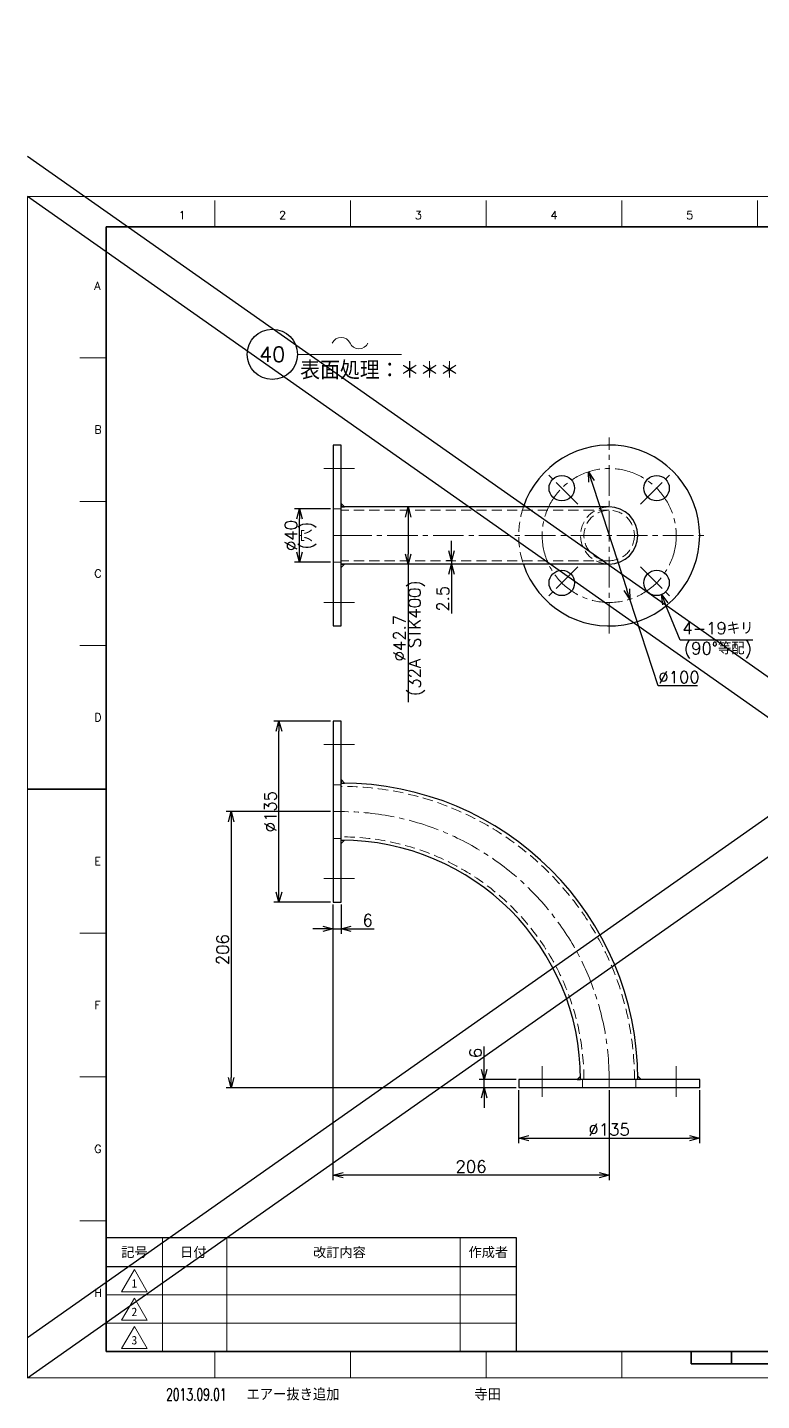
# Model space of a CAD drawing. Header units: millimetres. Extents: x 0 to 3064, y -17 to 1139.
# Drawn here: x 0 to 548, y -17 to 1008 of the extents above; entities that cross this region are included whole.
import ezdxf
from ezdxf import colors
from ezdxf.entities.mleader import LeaderData, LeaderLine
from ezdxf.enums import TextEntityAlignment as Align
from ezdxf.math import Vec2, Vec3

# ---------------------------------------------------------------- set-up
doc = ezdxf.new("R2010")
doc.units = ezdxf.units.MM
doc.header["$LTSCALE"] = 1.2
doc.header["$PDMODE"] = 99
doc.header["$PDSIZE"] = 1
doc.linetypes.add('CENTER2', pattern=[28.575, 19.05, -3.175, 3.175, -3.175])
doc.linetypes.add('HIDDEN', pattern=[9.525, 6.35, -3.175])
for name, color, linetype, lineweight in [('04_HIDDEN', 2, 'HIDDEN', 13), ('05_CENTER', 4, 'CENTER2', 13), ('07_TEXT', 3, 'Continuous', 13), ('08_DIM', 3, 'Continuous', 13), ('90_FRAME', 5, 'Continuous', 35)]:
    doc.layers.add(name, color=color, linetype=linetype, lineweight=lineweight)
doc.layers.add('91_BLANK', color=5, linetype='Continuous', lineweight=0, plot=False)
doc.styles.add('KSS_TXT', font='txt.shx', dxfattribs={"bigfont": 'extfont2.shx'})
doc.styles.add('MS_G', font='MS Gothic.ttf')
doc.styles.get("Standard").update_dxf_attribs({"font": 'txt.shx', "bigfont": 'extfont2.shx'})
doc.styles.add('表題用', font='MS PGothic.ttf')
doc.dimstyles.new('KSS_DIM', dxfattribs={"dimscale": 3, "dimtxt": 3, "dimasz": 2.5, "dimexe": 1.25, "dimexo": 0.625, "dimtad": 1, "dimdsep": 46, "dimtxsty": 'KSS_TXT', "dimblk": 'OPEN30', "dimcen": 0, "dimazin": 2, "dimtfac": 0.75, "dimtmove": 0, "dimatfit": 3, "dimldrblk": 'OPEN30', "dimfxl": 1.25, "dimtolj": 1, "dimarcsym": 0})
doc.dimstyles.new('KSS_DIM$3', dxfattribs={"dimscale": 3, "dimtxt": 3, "dimasz": 2.5, "dimexe": 1.25, "dimexo": 0.625, "dimtad": 1, "dimtih": 1, "dimtoh": 1, "dimdsep": 46, "dimtxsty": 'KSS_TXT', "dimblk": 'OPEN30', "dimcen": 0, "dimazin": 2, "dimtfac": 0.75, "dimtofl": 0, "dimtmove": 0, "dimatfit": 3, "dimldrblk": 'OPEN30', "dimfxl": 1.25, "dimtolj": 1, "dimarcsym": 0})

# ---------------------------------------------------------------- blocks, each defined once
blk = doc.blocks.new('AM_BALLOON1')
at = {"transparency": 16777216}
blk.add_circle((0, 0), 5, dxfattribs=at)
blk.add_attdef('B_NUMBER', text='', height=3, dxfattribs=at).set_placement((0, 0), align=Align.MIDDLE_CENTER)
blk = doc.blocks.new('_OPEN')
at = {"color": 0, "linetype": 'ByBlock'}
for p, q in [((-1, 0.17), (0, 0)), ((0, 0), (-1, -0.17)), ((0, 0), (-1, 0))]:
    blk.add_line(p, q, dxfattribs=at)
blk = doc.blocks.new('p1ba05')
for centre, start, end in [((-2.95, 0.29), 24.2276, 155.5758), ((0, 1.62), 204.2276, 335.5758)]:
    blk.add_arc(centre, 1.62, start, end)
blk = doc.blocks.new('_Open30')
at = {"color": 0, "linetype": 'ByBlock', "lineweight": -2}
for p, q in [((-1, 0.27), (0, 0)), ((0, 0), (-1, -0.27)), ((0, 0), (-1, 0))]:
    blk.add_line(p, q, dxfattribs=at)
blk = doc.blocks.new('*D142')
at = {"layer": '08_DIM', "color": 0, "lineweight": -2, "transparency": 16777216}
for p, q in [((226.1, 490), (183.9, 490)), ((187.6, 362.5), (187.6, 482.5)), ((226.1, 355), (183.9, 355))]:
    blk.add_line(p, q, dxfattribs=at)
at = {"layer": 'Defpoints', "color": 0, "transparency": 16777216}
for p in [(187.6, 490), (227.9, 490), (227.9, 355)]:
    blk.add_point(p, dxfattribs=at)
at = {"layer": '08_DIM', "color": 0, "lineweight": -2, "transparency": 16777216, "xscale": 7.5, "yscale": 7.5, "zscale": 7.5}
for p, rotation in [((187.6, 490), 90), ((187.6, 355), 270)]:
    blk.add_blockref('_Open30', p, dxfattribs=dict(at, rotation=rotation))
at = {"layer": '08_DIM', "color": 0, "transparency": 16777216, "insert": (181.2, 422.5), "char_height": 9, "attachment_point": 5, "rotation": 90, "style": 'KSS_TXT'}
blk.add_mtext('\\A1;\\A1;%%c135', dxfattribs=at)
blk = doc.blocks.new('*D143')
at = {"layer": '08_DIM', "color": 0, "lineweight": -2, "transparency": 16777216}
for p, q in [((227.9, 353.2), (227.9, 331.3)), ((233.9, 353.2), (233.9, 331.3)), ((220.4, 335.1), (212.9, 335.1)), ((227.9, 335.1), (233.9, 335.1)), ((241.4, 335.1), (258.7, 335.1))]:
    blk.add_line(p, q, dxfattribs=at)
at = {"layer": 'Defpoints', "color": 0, "transparency": 16777216}
for p in [(227.9, 355), (233.9, 355), (233.9, 335.1)]:
    blk.add_point(p, dxfattribs=at)
at = {"layer": '08_DIM', "color": 0, "lineweight": -2, "transparency": 16777216, "xscale": 7.5, "yscale": 7.5, "zscale": 7.5}
blk.add_blockref('_Open30', (227.9, 335.1), dxfattribs=at)
at = {"layer": '08_DIM', "color": 0, "lineweight": -2, "transparency": 16777216, "xscale": 7.5, "yscale": 7.5, "zscale": 7.5, "rotation": 180}
blk.add_blockref('_Open30', (233.9, 335.1), dxfattribs=at)
at = {"layer": '08_DIM', "color": 0, "transparency": 16777216, "insert": (253.8, 341.4), "char_height": 9, "attachment_point": 5, "style": 'KSS_TXT'}
blk.add_mtext('\\A1;6', dxfattribs=at)
blk = doc.blocks.new('*D144')
at = {"layer": '08_DIM', "color": 0, "lineweight": -2, "transparency": 16777216}
for p, q in [((227.9, 353.2), (227.9, 147.5)), ((433.9, 214.7), (433.9, 147.5)), ((426.4, 151.2), (235.4, 151.2))]:
    blk.add_line(p, q, dxfattribs=at)
at = {"layer": 'Defpoints', "color": 0, "transparency": 16777216}
for p in [(227.9, 355), (433.9, 216.5), (227.9, 151.2)]:
    blk.add_point(p, dxfattribs=at)
at = {"layer": '08_DIM', "color": 0, "lineweight": -2, "transparency": 16777216, "xscale": 7.5, "yscale": 7.5, "zscale": 7.5, "rotation": 180}
blk.add_blockref('_Open30', (227.9, 151.2), dxfattribs=at)
at = {"layer": '08_DIM', "color": 0, "lineweight": -2, "transparency": 16777216, "xscale": 7.5, "yscale": 7.5, "zscale": 7.5}
blk.add_blockref('_Open30', (433.9, 151.2), dxfattribs=at)
at = {"layer": '08_DIM', "color": 0, "transparency": 16777216, "insert": (330.9, 157.6), "char_height": 9, "attachment_point": 5, "style": 'KSS_TXT'}
blk.add_mtext('\\A1;206', dxfattribs=at)
blk = doc.blocks.new('*D145')
at = {"layer": '08_DIM', "color": 0, "lineweight": -2, "transparency": 16777216}
for p, q in [((226.1, 422.5), (148.2, 422.5)), ((151.9, 415), (151.9, 224)), ((364.6, 216.5), (148.2, 216.5))]:
    blk.add_line(p, q, dxfattribs=at)
at = {"layer": 'Defpoints', "color": 0, "transparency": 16777216}
for p in [(227.9, 422.5), (151.9, 216.5), (366.4, 216.5)]:
    blk.add_point(p, dxfattribs=at)
at = {"layer": '08_DIM', "color": 0, "lineweight": -2, "transparency": 16777216, "xscale": 7.5, "yscale": 7.5, "zscale": 7.5}
for p, rotation in [((151.9, 422.5), 90), ((151.9, 216.5), 270)]:
    blk.add_blockref('_Open30', p, dxfattribs=dict(at, rotation=rotation))
at = {"layer": '08_DIM', "color": 0, "transparency": 16777216, "insert": (145.6, 319.5), "char_height": 9, "attachment_point": 5, "rotation": 90, "style": 'KSS_TXT'}
blk.add_mtext('\\A1;206', dxfattribs=at)
blk = doc.blocks.new('*D146')
at = {"layer": '08_DIM', "color": 0, "lineweight": -2, "transparency": 16777216}
for p, q in [((366.4, 214.7), (366.4, 175.2)), ((501.4, 214.7), (501.4, 175.2)), ((373.9, 178.9), (493.9, 178.9))]:
    blk.add_line(p, q, dxfattribs=at)
at = {"layer": 'Defpoints', "color": 0, "transparency": 16777216}
for p in [(366.4, 216.5), (501.4, 216.5), (501.4, 178.9)]:
    blk.add_point(p, dxfattribs=at)
at = {"layer": '08_DIM', "color": 0, "lineweight": -2, "transparency": 16777216, "xscale": 7.5, "yscale": 7.5, "zscale": 7.5, "rotation": 180}
blk.add_blockref('_Open30', (366.4, 178.9), dxfattribs=at)
at = {"layer": '08_DIM', "color": 0, "lineweight": -2, "transparency": 16777216, "xscale": 7.5, "yscale": 7.5, "zscale": 7.5}
blk.add_blockref('_Open30', (501.4, 178.9), dxfattribs=at)
at = {"layer": '08_DIM', "color": 0, "transparency": 16777216, "insert": (433.9, 185.3), "char_height": 9, "attachment_point": 5, "style": 'KSS_TXT'}
blk.add_mtext('\\A1;\\A1;%%c135', dxfattribs=at)
blk = doc.blocks.new('*D147')
at = {"layer": '08_DIM', "color": 0, "lineweight": -2, "transparency": 16777216}
for p, q in [((340.7, 230), (340.7, 247.3)), ((364.6, 222.5), (336.9, 222.5)), ((364.6, 216.5), (336.9, 216.5)), ((340.7, 216.5), (340.7, 222.5)), ((340.7, 209), (340.7, 201.5))]:
    blk.add_line(p, q, dxfattribs=at)
at = {"layer": 'Defpoints', "color": 0, "transparency": 16777216}
for p in [(340.7, 222.5), (366.4, 222.5), (366.4, 216.5)]:
    blk.add_point(p, dxfattribs=at)
at = {"layer": '08_DIM', "color": 0, "lineweight": -2, "transparency": 16777216, "xscale": 7.5, "yscale": 7.5, "zscale": 7.5}
for p, rotation in [((340.7, 222.5), 270), ((340.7, 216.5), 90)]:
    blk.add_blockref('_Open30', p, dxfattribs=dict(at, rotation=rotation))
at = {"layer": '08_DIM', "color": 0, "transparency": 16777216, "insert": (334.3, 242.4), "char_height": 9, "attachment_point": 5, "rotation": 90, "style": 'KSS_TXT'}
blk.add_mtext('\\A1;6', dxfattribs=at)
blk = doc.blocks.new('*D148')
at = {"layer": '08_DIM', "color": 0, "lineweight": -2, "transparency": 16777216}
for p, q in [((226.1, 648.6), (199.2, 648.6)), ((202.9, 616.1), (202.9, 641.1)), ((226.1, 608.6), (199.2, 608.6))]:
    blk.add_line(p, q, dxfattribs=at)
at = {"layer": 'Defpoints', "color": 0, "transparency": 16777216}
for p in [(202.9, 648.6), (227.9, 648.6), (227.9, 608.6)]:
    blk.add_point(p, dxfattribs=at)
at = {"layer": '08_DIM', "color": 0, "lineweight": -2, "transparency": 16777216, "xscale": 7.5, "yscale": 7.5, "zscale": 7.5}
for p, rotation in [((202.9, 648.6), 90), ((202.9, 608.6), 270)]:
    blk.add_blockref('_Open30', p, dxfattribs=dict(at, rotation=rotation))
at = {"layer": '08_DIM', "color": 0, "transparency": 16777216, "char_height": 9, "attachment_point": 5, "rotation": 90, "style": 'KSS_TXT'}
for s, insert in [('\\A1;\\A1;%%c40', (196.6, 628.6)), ('\\A1;(穴)', (209.3, 628.6))]:
    blk.add_mtext(s, dxfattribs=dict(at, insert=insert))
blk = doc.blocks.new('*D149')
at = {"layer": '08_DIM', "color": 0, "lineweight": -2, "transparency": 16777216}
for p, q in [((284.6, 649.9), (280.2, 649.9)), ((283.9, 642.4), (283.9, 614.7)), ((284.8, 607.2), (280.2, 607.2)), ((283.9, 607.2), (283.9, 504.3))]:
    blk.add_line(p, q, dxfattribs=at)
at = {"layer": 'Defpoints', "color": 0, "transparency": 16777216}
for p in [(286.5, 649.9), (283.9, 607.2), (286.7, 607.2)]:
    blk.add_point(p, dxfattribs=at)
at = {"layer": '08_DIM', "color": 0, "lineweight": -2, "transparency": 16777216, "xscale": 7.5, "yscale": 7.5, "zscale": 7.5}
for p, rotation in [((283.9, 649.9), 90), ((283.9, 607.2), 270)]:
    blk.add_blockref('_Open30', p, dxfattribs=dict(at, rotation=rotation))
at = {"layer": '08_DIM', "color": 0, "transparency": 16777216, "char_height": 9, "attachment_point": 5, "rotation": 90, "style": 'KSS_TXT'}
for s, insert in [('\\A1;(32A STK400)', (290.3, 552)), ('\\A1;\\A1;%%c42.7', (277.5, 552))]:
    blk.add_mtext(s, dxfattribs=dict(at, insert=insert))
blk = doc.blocks.new('*D150')
at = {"layer": '08_DIM', "color": 0, "lineweight": -2, "transparency": 16777216}
for p, q in [((316.3, 617.2), (316.3, 624.7)), ((316.9, 609.7), (312.6, 609.7)), ((316.9, 607.2), (312.6, 607.2)), ((316.3, 609.7), (316.3, 607.2)), ((316.3, 599.7), (316.3, 570.5))]:
    blk.add_line(p, q, dxfattribs=at)
at = {"layer": 'Defpoints', "color": 0, "transparency": 16777216}
for p in [(316.3, 607.2), (318.8, 609.7), (318.8, 607.2)]:
    blk.add_point(p, dxfattribs=at)
at = {"layer": '08_DIM', "color": 0, "lineweight": -2, "transparency": 16777216, "xscale": 7.5, "yscale": 7.5, "zscale": 7.5}
for p, rotation in [((316.3, 609.7), 270), ((316.3, 607.2), 90)]:
    blk.add_blockref('_Open30', p, dxfattribs=dict(at, rotation=rotation))
at = {"layer": '08_DIM', "color": 0, "transparency": 16777216, "insert": (309.9, 581.4), "char_height": 9, "attachment_point": 5, "rotation": 90, "style": 'KSS_TXT'}
blk.add_mtext('\\A1;2.5', dxfattribs=at)
blk = doc.blocks.new('*D154')
at = {"layer": '08_DIM', "color": 0, "lineweight": -2, "transparency": 16777216}
for p, q in [((487, 550.4), (475.8, 577.5)), ((541.2, 550.4), (487, 550.4))]:
    blk.add_line(p, q, dxfattribs=at)
at = {"layer": 'Defpoints', "color": 0, "transparency": 16777216}
for p in [(465.7, 602), (472.9, 584.5)]:
    blk.add_point(p, dxfattribs=at)
at = {"layer": '08_DIM', "color": 0, "lineweight": -2, "transparency": 16777216, "xscale": 7.5, "yscale": 7.5, "zscale": 7.5, "rotation": 112.4339873228339}
blk.add_blockref('_Open30', (472.9, 584.5), dxfattribs=at)
at = {"layer": '08_DIM', "color": 0, "transparency": 16777216, "insert": (515, 550.4), "char_height": 9, "attachment_point": 5, "style": 'KSS_TXT'}
blk.add_mtext('\\A1;4-19キリ\\P(90°等配)', dxfattribs=at)
blk = doc.blocks.new('*D155')
at = {"layer": '08_DIM', "color": 0, "lineweight": -2, "transparency": 16777216}
for p, q in [((418.4, 676.1), (447.1, 588.2)), ((470.5, 516.5), (449.4, 581)), ((499.7, 516.5), (470.5, 516.5))]:
    blk.add_line(p, q, dxfattribs=at)
at = {"layer": 'Defpoints', "color": 0, "transparency": 16777216}
for p in [(418.4, 676.1), (449.4, 581)]:
    blk.add_point(p, dxfattribs=at)
at = {"layer": '08_DIM', "color": 0, "lineweight": -2, "transparency": 16777216, "xscale": 7.5, "yscale": 7.5, "zscale": 7.5}
for p, rotation in [((418.4, 676.1), 108.053845563665), ((449.4, 581), 288.053845563665)]:
    blk.add_blockref('_Open30', p, dxfattribs=dict(at, rotation=rotation))
at = {"layer": '08_DIM', "color": 0, "transparency": 16777216, "insert": (486, 522.9), "char_height": 9, "attachment_point": 5, "style": 'KSS_TXT'}
blk.add_mtext('\\A1;%%C100', dxfattribs=at)

msp = doc.modelspace()

# ---------------------------------------------------------------- linework, layer by layer
for p, q in [((1252.488, 30), (0, 911.55)), ((0, 30), (1252.488, 911.55)), ((1252.488, 0), (0, 881.55)), ((0, 0), (1252.488, 881.55))]:
    msp.add_line(p, q)
at = {"color": 0}
for p, q in [((433.942, 649.938), (233.942, 649.938)), ((433.942, 607.238), (233.942, 607.238))]:
    msp.add_line(p, q, dxfattribs=at)
for points in [[(233.942, 696.088), (227.942, 696.088), (227.942, 561.088), (233.942, 561.088)], [(233.942, 490.041), (227.942, 490.041), (227.942, 355.041), (233.942, 355.041)], [(366.442, 222.541), (366.442, 216.541), (501.442, 216.541), (501.442, 222.541)]]:
    msp.add_lwpolyline(points, close=True, dxfattribs=at)
at = {"color": 3}
for points in [[(233.942, 649.938), (236.442, 649.924), (236.442, 649.924), (233.942, 652.438)], [(233.942, 607.238), (236.442, 607.221), (236.442, 607.221), (233.942, 604.738)], [(233.942, 443.891), (236.442, 443.877), (236.442, 443.877), (233.942, 446.391)], [(233.942, 401.191), (236.442, 401.174), (236.442, 401.174), (233.942, 398.691)], [(412.592, 222.541), (412.575, 225.041), (412.575, 225.041), (410.092, 222.541)], [(455.292, 222.541), (455.278, 225.041), (455.278, 225.041), (457.792, 222.541)]]:
    msp.add_lwpolyline(points, close=True, dxfattribs=at)
at = {"color": 0}
for centre in [(398.587, 663.944), (469.298, 663.944), (398.587, 593.233), (469.298, 593.233)]:
    msp.add_circle(centre, 9.5, dxfattribs=at)
for centre, radius, start, end in [((433.942, 628.588), 67.5, 198.439088, 161.560912), ((433.942, 628.588), 21.35, 270, 90), ((233.942, 222.541), 221.35, 0, 90), ((233.942, 222.541), 178.65, 0, 90)]:
    msp.add_arc(centre, radius, start, end, dxfattribs=at)
at = {"layer": '04_HIDDEN'}
for p, q in [((233.942, 648.588), (227.942, 648.588)), ((433.942, 647.438), (233.942, 647.438)), ((233.942, 608.588), (227.942, 608.588)), ((433.942, 609.738), (233.942, 609.738)), ((233.942, 442.541), (227.942, 442.541)), ((233.942, 402.541), (227.942, 402.541)), ((413.942, 222.541), (413.942, 216.541)), ((453.942, 222.541), (453.942, 216.541))]:
    msp.add_line(p, q, dxfattribs=at)
msp.add_circle((433.942, 628.588), 18.85, dxfattribs=at)
for centre, radius, start, end in [((433.942, 628.588), 67.5, 161.560912, 200.458551), ((433.942, 628.588), 21.35, 90, 270), ((233.942, 222.541), 218.85, 0, 90), ((233.942, 222.541), 181.15, 0, 90)]:
    msp.add_arc(centre, radius, start, end, dxfattribs=at)
at = {"layer": '05_CENTER'}
for p, q in [((433.942, 555.448), (433.942, 701.728)), ((243.892, 678.588), (218.361, 678.588)), ((410.513, 652.018), (386.662, 675.869)), ((457.372, 652.018), (481.223, 675.869)), ((233.942, 628.588), (227.942, 628.588)), ((233.942, 628.588), (507.083, 628.588)), ((410.513, 605.158), (386.662, 581.307)), ((457.372, 605.158), (481.223, 581.307)), ((243.892, 578.588), (218.361, 578.588)), ((243.892, 472.541), (218.361, 472.541)), ((233.942, 422.541), (227.942, 422.541)), ((243.892, 372.541), (218.361, 372.541)), ((383.942, 232.491), (383.942, 206.96)), ((483.942, 232.491), (483.942, 206.96)), ((433.942, 222.541), (433.942, 216.541))]:
    msp.add_line(p, q, dxfattribs=at)
msp.add_circle((433.942, 628.588), 50, dxfattribs=at)
msp.add_arc((233.942, 222.541), 200, 0, 90, dxfattribs=at)
at = {"layer": '08_DIM'}
msp.add_line((201.399, 763.799), (279.045, 763.799), dxfattribs=at)
at = {"layer": '90_FRAME', "color": 4, "lineweight": 13}
for p, q in [((139.699, 858.923), (139.699, 878.525)), ((240.923, 858.923), (240.923, 878.525)), ((342.146, 858.923), (342.146, 878.525)), ((443.369, 858.923), (443.369, 878.525)), ((544.593, 858.923), (544.593, 878.525)), ((58.747, 761.326), (39.144, 761.326)), ((58.747, 653.957), (39.144, 653.957)), ((58.747, 546.588), (39.144, 546.588)), ((58.747, 331.85), (39.144, 331.85)), ((58.747, 224.48), (39.144, 224.48)), ((58.747, 117.111), (39.144, 117.111)), ((139.699, 0), (139.699, 19.515)), ((240.923, 0), (240.923, 19.515)), ((342.146, 0), (342.146, 19.515)), ((443.369, 0), (443.369, 19.515))]:
    msp.add_line(p, q, dxfattribs=at)
at = {"layer": '90_FRAME'}
for p, q in [((0, 439.219), (58.747, 439.219)), ((495.029, 10.467), (495.029, 19.515)), ((495.029, 10.467), (796.603, 10.467)), ((525.187, 10.467), (525.187, 19.515))]:
    msp.add_line(p, q, dxfattribs=at)
at = {"layer": '90_FRAME', "color": 0, "lineweight": 13}
for p, q in [((100.747, 19.515), (100.747, 104.372)), ((148.747, 19.515), (148.747, 104.372)), ((322.747, 19.515), (322.747, 104.372)), ((58.747, 61.943), (364.747, 61.943)), ((58.747, 40.729), (364.747, 40.729))]:
    msp.add_line(p, q, dxfattribs=at)
at = {"layer": '90_FRAME', "color": 0, "lineweight": 25}
msp.add_line((58.747, 83.158), (364.747, 83.158), dxfattribs=at)
at = {"layer": '90_FRAME'}
msp.add_lwpolyline([(58.747, 19.515), (1232.886, 19.515), (1232.886, 858.923), (58.747, 858.923)], close=True, dxfattribs=at)
at = {"layer": '90_FRAME', "color": 0, "lineweight": 25}
msp.add_lwpolyline([(58.747, 19.515), (364.747, 19.515), (364.747, 104.372), (58.747, 104.372)], close=True, dxfattribs=at)
at = {"layer": '90_FRAME', "color": 0, "lineweight": 13}
for points in [[(70.2, 64.196), (79.747, 80.731), (89.293, 64.196), (70.2, 64.196)], [(70.2, 42.982), (79.747, 59.517), (89.293, 42.982), (70.2, 42.982)], [(70.2, 21.768), (79.747, 38.303), (89.293, 21.768), (70.2, 21.768)]]:
    msp.add_lwpolyline(points, dxfattribs=at)
at = {"layer": '91_BLANK'}
msp.add_lwpolyline([(0, 0), (1252.488, 0), (1252.488, 881.55), (0, 881.55)], close=True, dxfattribs=at)

# ---------------------------------------------------------------- block references
at = {"layer": '08_DIM', "xscale": 4.5, "yscale": 4.5, "zscale": 4.5}
msp.add_blockref('p1ba05', (247.286, 767.902), dxfattribs=at)

# ---------------------------------------------------------------- texts
at = {"layer": '07_TEXT', "insert": (203.4, 758.65), "char_height": 13.5, "attachment_point": 1, "style": 'KSS_TXT'}
msp.add_mtext('表面処理：＊＊＊', dxfattribs=at)
at = {"layer": '90_FRAME', "color": 0, "lineweight": 13, "style": 'KSS_TXT'}
for s, p in [('1', (115.504, 862.827)), ('2', (190.311, 862.827)), ('3', (291.534, 862.827)), ('4', (392.758, 862.827)), ('5', (493.981, 862.827))]:
    msp.add_text(s, height=6.049, dxfattribs=at).set_placement(p, align=Align.BOTTOM_CENTER)
for s, p in [('A', (49.841, 815.011)), ('B', (49.841, 707.641)), ('C', (49.841, 600.272)), ('D', (49.841, 492.903)), ('E', (49.841, 385.534)), ('F', (49.841, 278.165)), ('G', (49.841, 170.796)), ('H', (49.841, 63.427))]:
    msp.add_text(s, height=6.049, dxfattribs=at).set_placement(p, align=Align.MIDDLE_LEFT)
at = {"layer": '90_FRAME', "color": 0, "style": '表題用'}
for s, p in [('記号', (79.747, 93.765)), ('日付', (123.716, 93.765)), ('作成者', (343.747, 93.765))]:
    msp.add_text(s, height=7.2, dxfattribs=at).set_placement(p, align=Align.MIDDLE_CENTER)
msp.add_text('改訂内容', height=7.2, dxfattribs=at).set_placement((232.747, 93.765), align=Align.MIDDLE)
at = {"layer": '90_FRAME', "color": 0, "lineweight": 13, "style": 'MS_G'}
for s, p in [('1', (79.747, 70.429)), ('2', (79.747, 49.215)), ('3', (79.747, 28))]:
    msp.add_text(s, height=6.364, dxfattribs=at).set_placement(p, align=Align.MIDDLE)
at = {"layer": '90_FRAME', "color": 3, "lineweight": 13, "width": 0.65}
msp.add_text('2013.09.01', height=9, dxfattribs=at).set_placement((103.435, -16.96))
at = {"layer": '90_FRAME', "color": 3, "lineweight": 13}
for s, p in [('エアー抜き追加', (163.41, -16.96)), ('寺田', (333.32, -16.96))]:
    msp.add_text(s, height=9, dxfattribs=at).set_placement(p)

# ---------------------------------------------------------------- dimensions: what is measured, and where the dimension line sits
at = {"layer": '08_DIM'}
dim = msp.add_diameter_dim_2p(p1=(418.447, 676.127), p2=(449.438, 581.05), dimstyle='KSS_DIM$3', override={"dimpost": '%%C<>', "dimtix": 1, "dimatfit": 2}, dxfattribs=at)
dim.commit()
dim.dimension.update_dxf_attribs({"geometry": '*D155', "text_midpoint": (486.025, 516.549), "dimtype": 163})
for base, p1, p2, angle, override, picture, middle in [((202.945, 648.588), (227.942, 608.588), (227.942, 648.588), 90, {"dimpost": '\\X(穴)'}, '*D148', (196.57, 628.588)), ((283.915, 607.24), (286.478, 649.938), (286.719, 607.24), 270, {"dimpost": '\\X(32A STK400)', "dimtxsty": 'KSS_TXT', "dimtfill": 0, "dimtfillclr": 0}, '*D149', (277.54, 552.04))]:
    dim = msp.add_linear_dim(base=base, p1=p1, p2=p2, angle=angle, text='\\A1;%%c<>', dimstyle='KSS_DIM', override=override, dxfattribs=at)
    dim.commit()
    dim.dimension.update_dxf_attribs({"geometry": picture, "text_midpoint": middle})
for base, p1, p2, picture, middle in [((316.304, 607.238), (318.799, 609.738), (318.799, 607.238), '*D150', (309.923, 581.363)), ((151.946, 216.541), (227.942, 422.541), (366.442, 216.541), '*D145', (145.571, 319.541)), ((340.668, 222.541), (366.442, 216.541), (366.442, 222.541), '*D147', (334.293, 242.416))]:
    dim = msp.add_linear_dim(base=base, p1=p1, p2=p2, angle=90, dimstyle='KSS_DIM', dxfattribs=at)
    dim.commit()
    dim.dimension.update_dxf_attribs({"geometry": picture, "text_midpoint": middle})
dim = msp.add_diameter_dim_2p(p1=(465.672, 602.014), p2=(472.923, 584.452), text='4-<>', dimstyle='KSS_DIM$3', override={"dimpost": '<>キリ\\X(90°等配)'}, dxfattribs=at)
dim.commit()
dim.dimension.update_dxf_attribs({"geometry": '*D154', "text_midpoint": (515.037, 550.393), "dimtype": 163})
dim = msp.add_linear_dim(base=(187.625, 490.041), p1=(227.942, 355.041), p2=(227.942, 490.041), angle=90, text='\\A1;%%c<>', dimstyle='KSS_DIM', dxfattribs=at)
dim.commit()
dim.dimension.update_dxf_attribs({"geometry": '*D142', "text_midpoint": (181.244, 422.541)})
for base, p1, p2, picture, middle in [((233.942, 335.055), (227.942, 355.041), (233.942, 355.041), '*D143', (253.817, 341.43)), ((227.942, 151.209), (433.942, 216.541), (227.942, 355.041), '*D144', (330.942, 157.584))]:
    dim = msp.add_linear_dim(base=base, p1=p1, p2=p2, dimstyle='KSS_DIM', dxfattribs=at)
    dim.commit()
    dim.dimension.update_dxf_attribs({"geometry": picture, "text_midpoint": middle})
dim = msp.add_linear_dim(base=(501.442, 178.944), p1=(366.442, 216.541), p2=(501.442, 216.541), text='\\A1;%%c<>', dimstyle='KSS_DIM', dxfattribs=at)
dim.commit()
dim.dimension.update_dxf_attribs({"geometry": '*D146', "text_midpoint": (433.942, 185.325)})

# ---------------------------------------------------------------- leaders
ml = msp.add_multileader_block('Standard', dxfattribs=at)
ml.set_content('AM_BALLOON1', color=256, scale=3.75)
ml.set_attribute('B_NUMBER', '35', width=0)
ml.set_leader_properties(color=256, linetype='ByLayer', lineweight=-1)
ml.set_arrow_properties(name='OPEN')
ml.build(insert=Vec2(0, 0))
ml.multileader.update_dxf_attribs({"leader_type": 0, "has_dogleg": 0, "text_right_attachment_type": 6, "dogleg_length": 0, "arrow_head_size": 7.5, "scale": 2.5, "block_connection_type": 1})
ctx = ml.context
ctx.base_point, ctx.scale, ctx.char_height, ctx.arrow_head_size, ctx.landing_gap_size, ctx.plane_origin = Vec3(1655.01, 989.019), 2.5, 15, 7.5, 7.5, Vec3(1655.01, 989.019)
ctx.right_attachment, ctx.attachment_type = 6, 1
notes = []
notes.append((ctx, [(0, (0, 0, 0), (0, 0), (1, 0), 1, [])]))
ctx.block.insert = Vec3(1655.01, 989.019)
ml = msp.add_multileader_block('Standard', dxfattribs=at)
ml.set_content('AM_BALLOON1', color=256, scale=3.75)
ml.set_attribute('B_NUMBER', '36', width=0)
ml.set_leader_properties(color=256, linetype='ByLayer', lineweight=-1)
ml.set_arrow_properties(name='OPEN')
ml.build(insert=Vec2(0, 0))
ml.multileader.update_dxf_attribs({"leader_type": 0, "has_dogleg": 0, "text_right_attachment_type": 6, "dogleg_length": 0, "arrow_head_size": 7.5, "scale": 2.5, "block_connection_type": 1})
ctx = ml.context
ctx.base_point, ctx.scale, ctx.char_height, ctx.arrow_head_size, ctx.landing_gap_size, ctx.plane_origin = Vec3(2387.282, 989.019), 2.5, 15, 7.5, 7.5, Vec3(2387.282, 989.019)
ctx.right_attachment, ctx.attachment_type = 6, 1
notes.append((ctx, [(0, (0, 0, 0), (0, 0), (1, 0), 1, [])]))
ctx.block.insert = Vec3(2387.282, 989.019)
ml = msp.add_multileader_block('Standard', dxfattribs=at)
ml.set_content('AM_BALLOON1', color=256, scale=3.75)
ml.set_attribute('B_NUMBER', '40', width=0)
ml.set_leader_properties(color=256, linetype='ByLayer', lineweight=-1)
ml.set_arrow_properties(name='OPEN')
ml.build(insert=Vec2(0, 0))
ml.multileader.update_dxf_attribs({"leader_type": 0, "has_dogleg": 0, "text_right_attachment_type": 6, "dogleg_length": 0, "arrow_head_size": 7.5, "scale": 2.5, "block_connection_type": 1})
ctx = ml.context
ctx.base_point, ctx.scale, ctx.char_height, ctx.arrow_head_size, ctx.landing_gap_size, ctx.plane_origin = Vec3(182.627, 763.814), 2.5, 15, 7.5, 7.5, Vec3(182.627, 763.814)
ctx.right_attachment, ctx.attachment_type = 6, 1
notes.append((ctx, [(0, (0, 0, 0), (0, 0), (1, 0), 1, [])]))
ctx.block.insert = Vec3(182.627, 763.814)
ml = msp.add_multileader_block('Standard', dxfattribs=at)
ml.set_content('AM_BALLOON1', color=256, scale=3.75)
ml.set_attribute('B_NUMBER', '41', width=0)
ml.set_leader_properties(color=256, linetype='ByLayer', lineweight=-1)
ml.set_arrow_properties(name='OPEN')
ml.build(insert=Vec2(0, 0))
ml.multileader.update_dxf_attribs({"leader_type": 0, "has_dogleg": 0, "text_right_attachment_type": 6, "dogleg_length": 0, "arrow_head_size": 7.5, "scale": 2.5, "block_connection_type": 1})
ctx = ml.context
ctx.base_point, ctx.scale, ctx.char_height, ctx.arrow_head_size, ctx.landing_gap_size, ctx.plane_origin = Vec3(702.073, 763.814), 2.5, 15, 7.5, 7.5, Vec3(702.073, 763.814)
ctx.right_attachment, ctx.attachment_type = 6, 1
notes.append((ctx, [(0, (0, 0, 0), (0, 0), (1, 0), 1, [])]))
ctx.block.insert = Vec3(702.073, 763.814)
for ctx, leaders in notes:
    for number, flags, end, landing, length, lines in leaders:
        leader = LeaderData()
        leader.index, (leader.has_last_leader_line, leader.has_dogleg_vector, leader.attachment_direction) = number, flags
        leader.last_leader_point, leader.dogleg_vector, leader.dogleg_length = Vec3(end), Vec3(landing), length
        for number, points, colour, breaks in lines:
            line = LeaderLine()
            line.index, line.vertices, line.color, line.breaks = number, Vec3.list(points), colors.encode_raw_color(colour), breaks
            leader.lines.append(line)
        ctx.leaders.append(leader)

doc.saveas('drawing.dxf')
